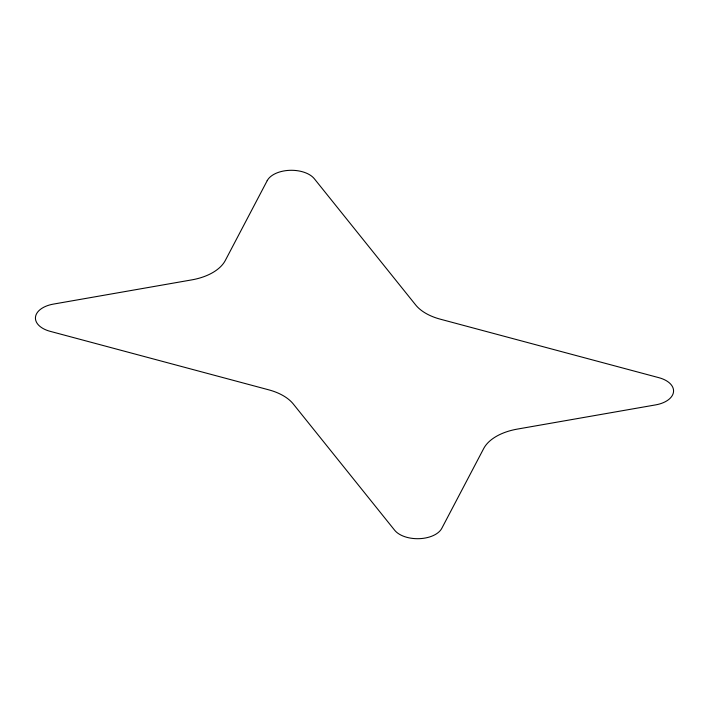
<?xml version="1.0" encoding="UTF-8"?>
<svg xmlns="http://www.w3.org/2000/svg" width="709" height="709" viewBox="0 0 709 709"><rect width="100%" height="100%" fill="white"/><g stroke="black" fill="none" stroke-linecap="round" stroke-linejoin="round"><path stroke-width="1.06" d="M267.213 180.644L225.311 260.451A50.543 29.184 0 0 1 191.607 279.913L53.379 304.108A25.276 14.588 0 0 0 35.494 317.056A25.276 14.588 0 0 0 50.082 331.307L268.72 389.826A50.543 29.184 0 0 1 293.313 404.024L394.665 530.252A25.276 14.588 0 0 0 419.365 538.672A25.276 14.588 0 0 0 441.787 528.356L483.689 448.549A50.543 29.184 0 0 1 517.393 429.087L655.621 404.892A25.276 14.588 0 0 0 673.506 391.944A25.276 14.588 0 0 0 658.918 377.693L440.28 319.174A50.543 29.184 0 0 1 415.687 304.976L314.335 178.748A25.276 14.588 0 0 0 289.635 170.328A25.276 14.588 0 0 0 267.213 180.644"/></g></svg>
